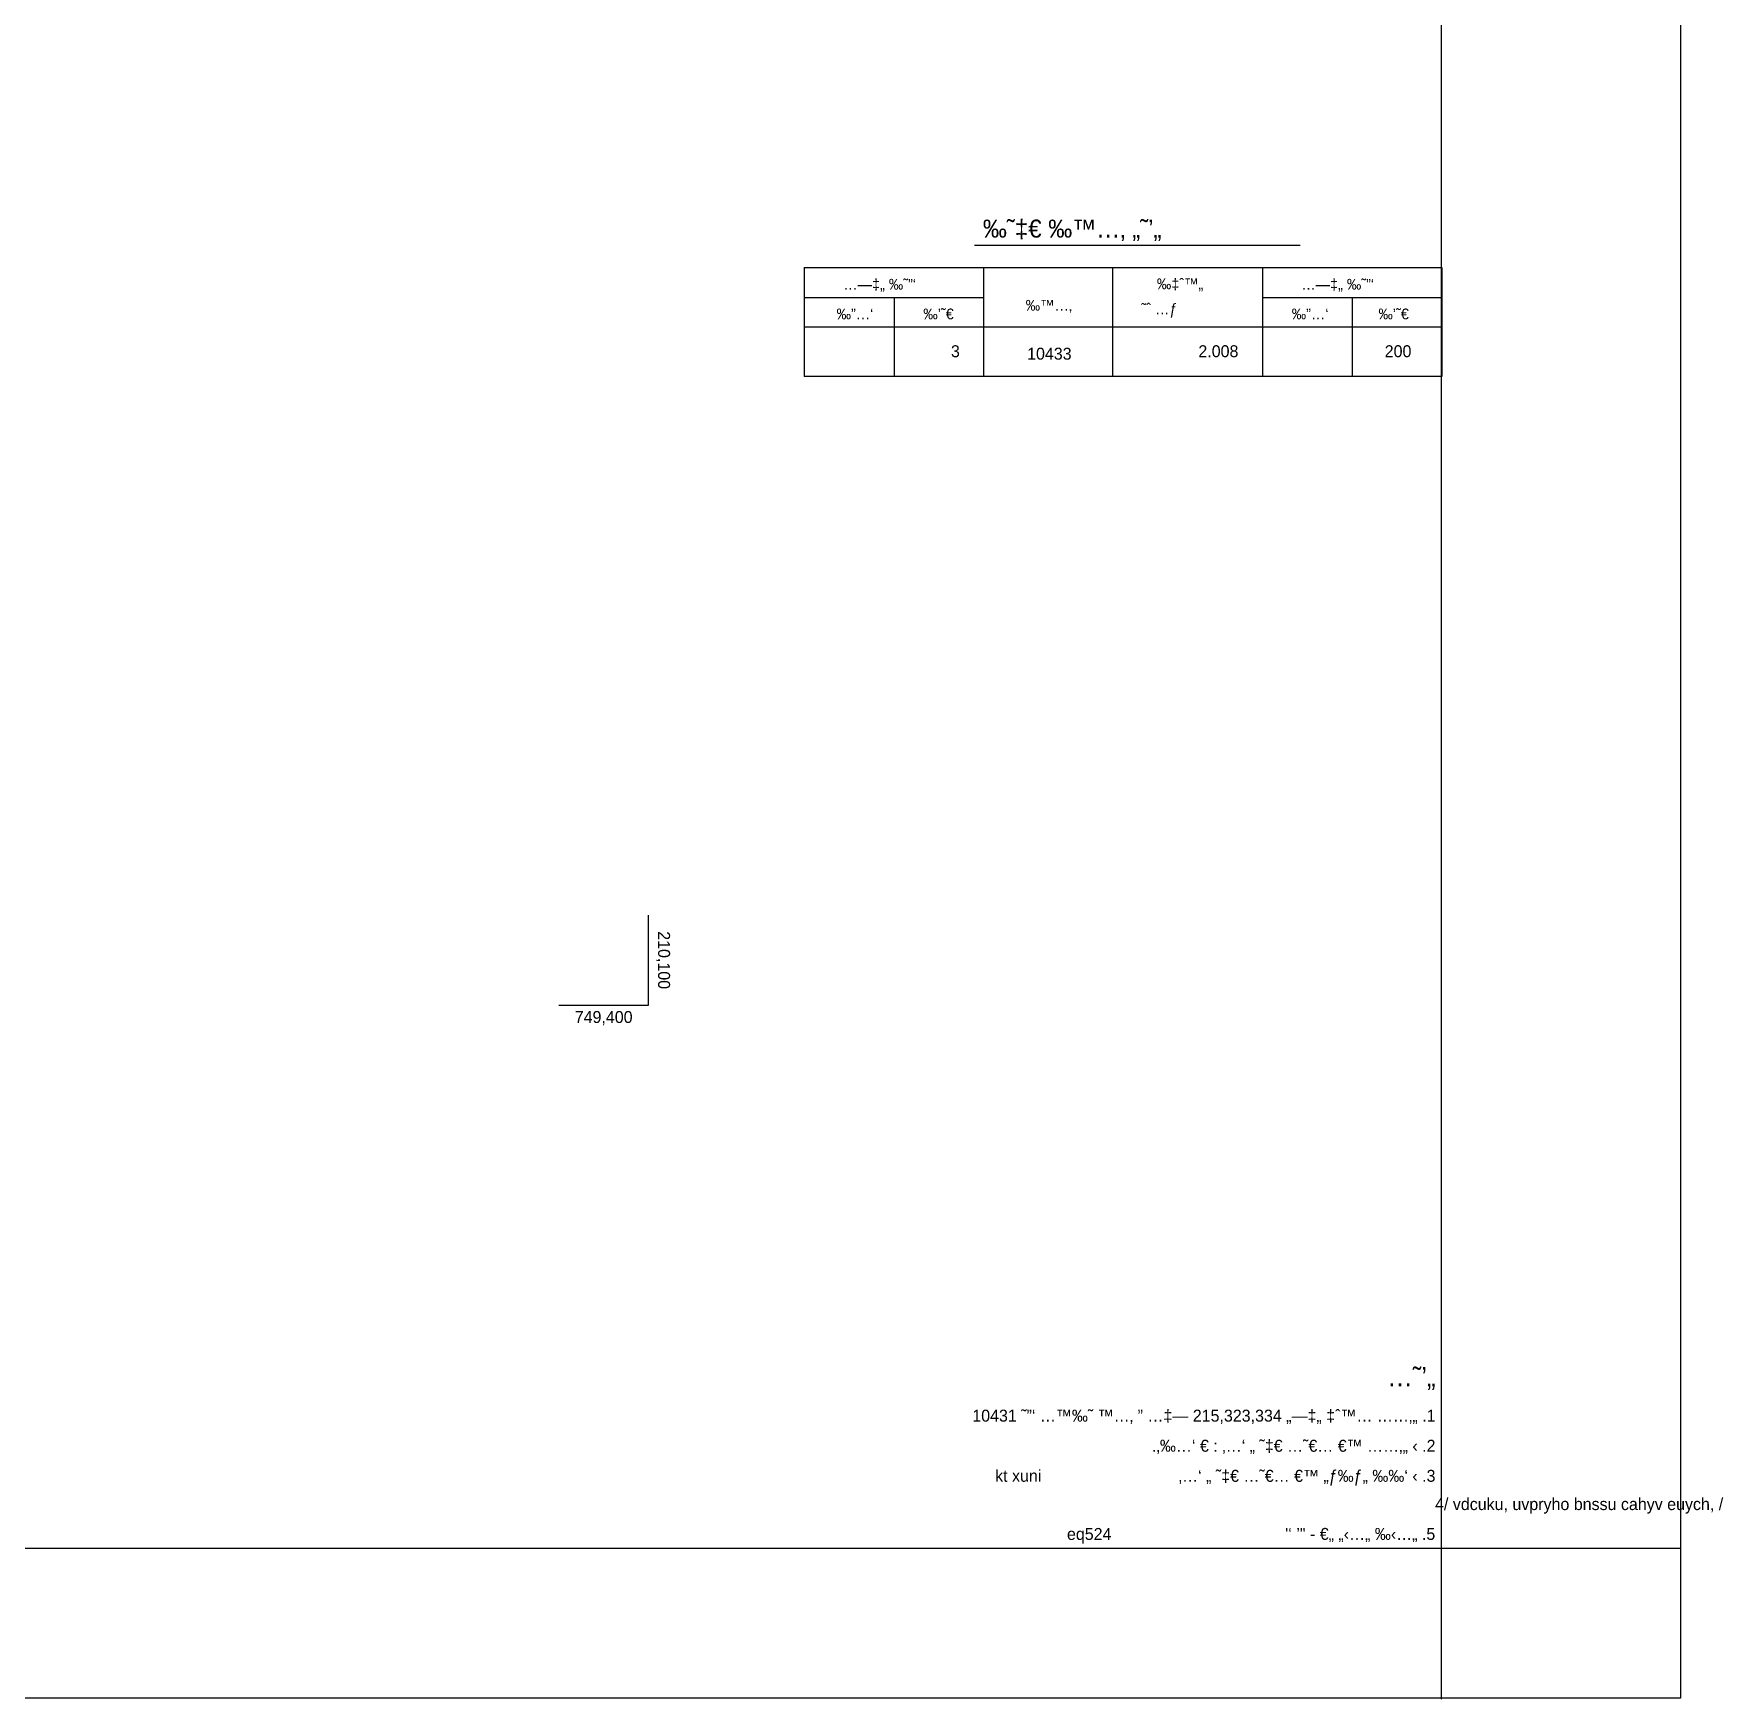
# Model space of a CAD drawing. Extents: x 208781 to 210549, y 749110 to 750610.
# Drawn here: x 209843 to 210549, y 749110 to 749806 of the extents above; entities that cross this region are included whole.
import ezdxf
from ezdxf.enums import TextEntityAlignment as Align

# ---------------------------------------------------------------- set-up
doc = ezdxf.new("R2010")
doc.units = 0
doc.layers.add('-misgeret_ezer', color=5, linetype='Continuous', plot=False)
for name, color, linetype in [('TR_GILAYON', 7, 'Continuous'), ('TR_GILYON', 7, 'Continuous'), ('tr_tables', 7, 'Continuous')]:
    doc.layers.add(name, color=color, linetype=linetype)
doc.styles.add('bbh1', font='miryl.shx', dxfattribs={"height": 0.4})
doc.styles.add('HEBTEXT', font='HEBTXT')
doc.styles.add('TRHEBTXT', font='HEBTXT.SHX')

# ---------------------------------------------------------------- blocks, each defined once
blk = doc.blocks.new('RISH-MAX')
at = {"layer": 'TR_GILAYON'}
blk.add_lwpolyline([(0, 0), (0, 600), (700, 600), (700, 0)], close=True, dxfattribs=at)

msp = doc.modelspace()

# ---------------------------------------------------------------- linework, layer by layer
at = {"layer": '-misgeret_ezer'}
for p, q in [((210431.1994916433, 750609.9608074252), (210431.1994916433, 749109.9608074252)), ((210531.1994916433, 749172.9593802323), (208781.1994916433, 749172.9593802323))]:
    msp.add_line(p, q, dxfattribs=at)
at = {"layer": 'TR_GILYON'}
for p, q in [((210100, 749400), (210100, 749437.5)), ((210062.5, 749400), (210100, 749400))]:
    msp.add_line(p, q, dxfattribs=at)
at = {"layer": 'tr_tables'}
for p, q in [((210236.2079687443, 749717.5245360021), (210372.3486732878, 749717.5245360021)), ((210431.5114605326, 749708.1806696373), (210431.5114605326, 749662.6681717858)), ((210165.0955815107, 749695.6806696361), (210240.0955815107, 749695.6806696361)), ((210202.5955815107, 749695.6806696361), (210202.5955815107, 749662.6681717846)), ((210356.5114605326, 749695.6806696361), (210431.5114605326, 749695.6806696361)), ((210394.0114605326, 749695.6806696361), (210394.0114605326, 749662.6681717846))]:
    msp.add_line(p, q, dxfattribs=at)
at = {"layer": 'tr_tables', "linetype": 'Continuous'}
for p, q in [((210165.0955815107, 749708.1806696373), (210165.0955815107, 749662.6681717858)), ((210165.0955815107, 749708.1806696373), (210294.0114605326, 749708.1806696373)), ((210240.0955815107, 749662.6681717846), (210240.0955815107, 749708.1806696361)), ((210294.0114605326, 749662.6681717858), (210294.0114605326, 749708.1806696373)), ((210294.0114605326, 749708.1806696373), (210356.4826517102, 749708.1806696373)), ((210356.5114605326, 749708.1806696373), (210431.5114605326, 749708.1806696373)), ((210356.5114605326, 749708.1806696361), (210356.5114605326, 749662.6681717846)), ((210240.0955815107, 749683.1806696373), (210165.0955815107, 749683.1806696373)), ((210431.5114605326, 749683.1806696373), (210240.0955815107, 749683.1806696373)), ((210431.5114605326, 749662.6681717858), (210165.0955815107, 749662.6681717858))]:
    msp.add_line(p, q, dxfattribs=at)

# ---------------------------------------------------------------- block references
at = {"layer": 'TR_GILYON', "xscale": 2.5, "yscale": 2.5, "zscale": 2.5}
msp.add_blockref('RISH-MAX', (208781.1994916433, 749110.4593802323), dxfattribs=at)

# ---------------------------------------------------------------- texts
at = {"layer": 'TR_GILAYON', "style": 'HEBTEXT'}
for s, height, p in [('…˜’„', 8, (210428.8864799568, 749240.7022092356)), ('10431 ˜”‘ …™‰˜ ™…‚ ” …‡— 215,323,334 „—‡„ ‡ˆ™… ……‚„ .1', 5, (210428.8864799568, 749225.9367545438)), ('.‚‰…‘ € : ‚…‘ „ ˜‡€ …˜€… €™ ……‚„ ‹ .2', 5, (210428.8687030755, 749213.3632956543)), (' ‚…‘ „ ˜‡€ …˜€… €™ „ƒ‰ƒ„ ‰‰‘ ‹ .3', 5, (210428.8509261941, 749200.7898367639)), (' \'‘ ’" - €„ „‹…„ ‰‹…„ .5', 5, (210428.7798186687, 749176.5175059424))]:
    msp.add_text(s, height=height, dxfattribs=at).set_placement(p, align=Align.RIGHT)
at = {"layer": 'TR_GILAYON', "style": 'bbh1'}
msp.add_text('4/ vdcuku, uvpryho bnssu cahyv euych, /', height=5, dxfattribs=at).set_placement((210428.6873832536, 749188.9846946676))
at = {"layer": 'TR_GILYON', "style": 'TRHEBTXT'}
msp.add_text('210,100', height=5, rotation=270, dxfattribs=at).set_placement((210102.5, 749418.75), align=Align.BOTTOM_CENTER)
msp.add_text('749,400', height=5, dxfattribs=at).set_placement((210081.25, 749397.5), align=Align.TOP_CENTER)
at = {"layer": 'TR_GILYON', "style": 'bbh1'}
for s, p in [('kt xuni', (210244.8518039195, 749200.8066787082)), ('eq524', (210274.8717475301, 749176.5003814502))]:
    msp.add_text(s, height=5, dxfattribs=at).set_placement(p)
at = {"layer": 'tr_tables', "style": 'TRHEBTXT'}
for s, height, p in [('‰˜‡€ ‰™…‚ „˜’„', 7.5, (210239.7206559242, 749720.6633349302)), ('…—‡„ ‰˜”‘', 4.5, (210181.3718486316, 749698.9211121124)), ('‰‡ˆ™„', 4.5, (210312.4387726974, 749699.0708491093)), ('…—‡„ ‰˜”‘', 4.5, (210372.7877276534, 749698.9211121124)), ('‰™…‚', 4.5, (210257.6151246729, 749690.1279787769)), ('‰”…‘', 4.5, (210178.5968899145, 749686.5120918843)), ('‰’˜€', 4.5, (210214.8341820509, 749686.5120918843)), ('˜ˆ …ƒ', 4.5, (210305.9761902737, 749688.6544837655)), ('‰”…‘', 4.5, (210368.7860795242, 749686.5120918843)), ('‰’˜€', 4.5, (210405.0233716611, 749686.5120918843)), ('10433', 5, (210258.2082586035, 749669.6559446623))]:
    msp.add_text(s, height=height, dxfattribs=at).set_placement(p)
for s, p in [('3', (210230.0955815107, 749670.6806696361)), ('2.008', (210346.5114605326, 749670.6806696361)), ('200', (210418.8059854109, 749670.6806696361))]:
    msp.add_text(s, height=5, dxfattribs=at).set_placement(p, align=Align.RIGHT)

doc.saveas('drawing.dxf')
